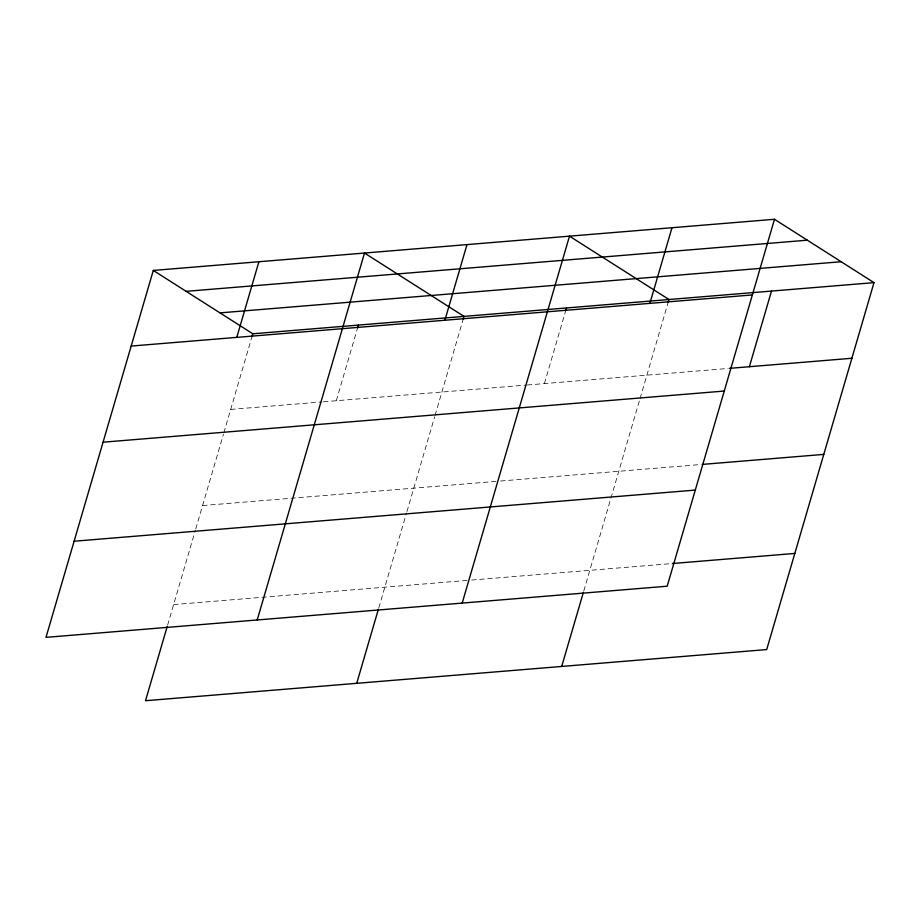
<?xml version="1.0" encoding="UTF-8"?>
<svg xmlns="http://www.w3.org/2000/svg" width="920" height="920" viewBox="0 0 920 920"><rect width="100%" height="100%" fill="white"/><g stroke="black" fill="none" stroke-linecap="round" stroke-linejoin="round"><path stroke-width="0.69" stroke-dasharray="4.6 3.45" d="M167.601 625.186L195.35 530.311M195.742 528.931L223.468 434.136M223.87 432.768L252.011 336.536M336.294 400.729L357.604 327.842M378.81 607.798L406.548 512.923M406.95 511.543L434.666 416.748M435.068 415.38L463.209 319.148M544.398 383.594L565.708 310.707M583.797 590.916L639.664 399.866M640.067 398.498L668.207 302.266M230.69 409.423L322.023 401.902M323.449 401.787L525.884 385.112M527.309 384.997L728.03 368.471M202.584 505.551L499.203 481.125M500.629 481.01L701.35 464.485M173.627 604.589L470.246 580.163M471.661 580.048L670.967 563.638"/><path stroke-width="1.38" d="M774.49 219.282L153.295 270.434L46 637.365L667.184 586.212L774.49 219.282L874 282.635L766.705 649.566L145.51 700.718L167.198 626.554M236.785 337.375L258.899 261.74M252.011 336.536L252.816 333.787L874 282.635M257.209 619.976L364.504 253.046L464.013 316.399L463.209 319.148M357.604 327.842L358.409 325.093M444.877 320.24L466.992 244.605M356.718 683.318L378.407 609.167M462.197 603.094L569.491 236.164L669.012 299.517L668.207 302.266M565.708 310.707L566.513 307.959M649.876 303.358L671.991 227.723M561.706 666.448L583.395 592.296M749.386 366.712L771.5 291.077M186.139 291.341L807.323 240.189M219.972 312.88L841.156 261.728M131.18 346.07L752.364 294.929M729.456 368.356L851.885 358.271M103.074 442.198L724.258 391.046M702.776 464.37L823.768 454.399M74.106 541.236L695.301 490.084M672.382 563.523L794.811 553.438M153.295 270.434L252.816 333.787"/></g></svg>
